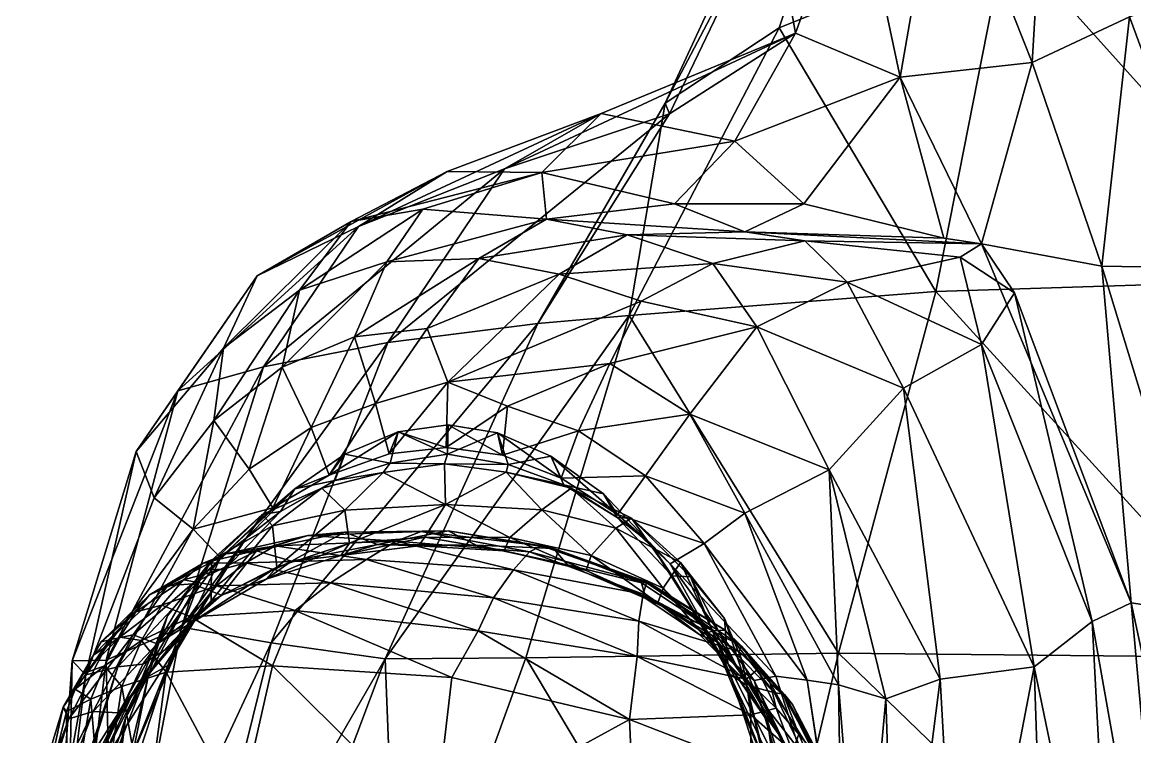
# Model space of a CAD drawing. Extents: x -1.07 to 1.07, y -3.15 to 5.89.
# Drawn here: x -1.052 to -0.359, y 2.2 to 2.646 of the extents above; entities that cross this region are included whole.
import ezdxf

# ---------------------------------------------------------------- set-up
doc = ezdxf.new("R2010")
doc.units = 0
doc.layers.add('TRICERTP$LWO', color=1, linetype='CONTINUOUS')

msp = doc.modelspace()

# ---------------------------------------------------------------- linework, layer by layer
at = {"layer": 'TRICERTP$LWO'}
for points in [[(-0.65167, 2.59547, 2.35233), (-0.58074, 2.64239, 2.41613), (-0.45557, 3.01899, 2.188)], [(-0.58551, 2.72134, 2.14978), (-0.65167, 2.59547, 2.35233), (-0.45557, 3.01899, 2.188)], [(-0.58074, 2.64239, 2.41613), (-0.43931, 2.69943, 2.52269), (-0.45557, 3.01899, 2.188)], [(-0.4229, 2.62074, 1.52072), (-0.47904, 2.76213, 1.73154), (-0.40622, 2.90327, 1.51595)], [(-0.36231, 2.64925, 1.41724), (-0.4229, 2.62074, 1.52072), (-0.40622, 2.90327, 1.51595)], [(-0.47904, 2.76213, 1.73154), (-0.50528, 2.6115, 1.77085), (-0.53315, 2.7427, 1.94089)], [(-0.47904, 2.76213, 1.73154), (-0.4229, 2.62074, 1.52072), (-0.50528, 2.6115, 1.77085)], [(-0.22693, 2.75877, 2.67756), (-0.43931, 2.69943, 2.52269), (-0.24729, 2.48548, 2.84015)], [(-0.53315, 2.7427, 1.94089), (-0.57043, 2.63895, 2.02255), (-0.58551, 2.72134, 2.14978)], [(-0.50528, 2.6115, 1.77085), (-0.57043, 2.63895, 2.02255), (-0.53315, 2.7427, 1.94089)], [(-0.58551, 2.72134, 2.14978), (-0.64901, 2.58867, 2.25109), (-0.65167, 2.59547, 2.35233)], [(-0.57043, 2.63895, 2.02255), (-0.64901, 2.58867, 2.25109), (-0.58551, 2.72134, 2.14978)], [(-0.43931, 2.69943, 2.52269), (-0.58074, 2.64239, 2.41613), (-0.483, 2.47806, 2.62873)], [(-0.483, 2.47806, 2.62873), (-0.24729, 2.48548, 2.84015), (-0.43931, 2.69943, 2.52269)], [(-0.26953, 2.68264, 1.35052), (-0.30442, 2.49254, 1.34836), (-0.36231, 2.64925, 1.41724)], [(-0.36231, 2.64925, 1.41724), (-0.37959, 2.49375, 1.41312), (-0.4229, 2.62074, 1.52072)], [(-0.30442, 2.49254, 1.34836), (-0.37959, 2.49375, 1.41312), (-0.36231, 2.64925, 1.41724)], [(-0.6742, 2.46299, 2.48925), (-0.483, 2.47806, 2.62873), (-0.58074, 2.64239, 2.41613)], [(-0.58074, 2.64239, 2.41613), (-0.65167, 2.59547, 2.35233), (-0.6742, 2.46299, 2.48925)], [(-0.69159, 2.58895, 1.9699), (-0.75182, 2.5545, 2.1395), (-0.57043, 2.63895, 2.02255)], [(-0.75182, 2.5545, 2.1395), (-0.64901, 2.58867, 2.25109), (-0.57043, 2.63895, 2.02255)], [(-0.69159, 2.58895, 1.9699), (-0.57043, 2.63895, 2.02255), (-0.60832, 2.57171, 1.81459)], [(-0.50528, 2.6115, 1.77085), (-0.60832, 2.57171, 1.81459), (-0.57043, 2.63895, 2.02255)], [(-0.45458, 2.5077, 1.484), (-0.50528, 2.6115, 1.77085), (-0.4229, 2.62074, 1.52072)], [(-0.37959, 2.49375, 1.41312), (-0.45458, 2.5077, 1.484), (-0.4229, 2.62074, 1.52072)], [(-0.60832, 2.57171, 1.81459), (-0.50528, 2.6115, 1.77085), (-0.5652, 2.53262, 1.65467)], [(-0.47796, 2.51116, 1.52785), (-0.5652, 2.53262, 1.65467), (-0.50528, 2.6115, 1.77085)], [(-0.45458, 2.5077, 1.484), (-0.47796, 2.51116, 1.52785), (-0.50528, 2.6115, 1.77085)], [(-0.73098, 2.45809, 2.41988), (-0.6742, 2.46299, 2.48925), (-0.65167, 2.59547, 2.35233)], [(-0.64901, 2.58867, 2.25109), (-0.73098, 2.45809, 2.41988), (-0.65167, 2.59547, 2.35233)], [(-0.78751, 2.55276, 1.91963), (-0.8429, 2.51843, 2.03204), (-0.69159, 2.58895, 1.9699)], [(-0.8429, 2.51843, 2.03204), (-0.75182, 2.5545, 2.1395), (-0.69159, 2.58895, 1.9699)], [(-0.75182, 2.5545, 2.1395), (-0.82446, 2.44627, 2.26501), (-0.64901, 2.58867, 2.25109)], [(-0.82446, 2.44627, 2.26501), (-0.73098, 2.45809, 2.41988), (-0.64901, 2.58867, 2.25109)], [(-0.78751, 2.55276, 1.91963), (-0.69159, 2.58895, 1.9699), (-0.72861, 2.55223, 1.79337)], [(-0.60832, 2.57171, 1.81459), (-0.72861, 2.55223, 1.79337), (-0.69159, 2.58895, 1.9699)], [(-0.72861, 2.55223, 1.79337), (-0.60832, 2.57171, 1.81459), (-0.64582, 2.53253, 1.67686)], [(-0.5652, 2.53262, 1.65467), (-0.64582, 2.53253, 1.67686), (-0.60832, 2.57171, 1.81459)], [(-0.84728, 2.5217, 1.81031), (-0.90599, 2.48775, 1.89078), (-0.78751, 2.55276, 1.91963)], [(-0.90599, 2.48775, 1.89078), (-0.8429, 2.51843, 2.03204), (-0.78751, 2.55276, 1.91963)], [(-0.8429, 2.51843, 2.03204), (-0.90207, 2.43096, 2.11205), (-0.75182, 2.5545, 2.1395)], [(-0.90207, 2.43096, 2.11205), (-0.82446, 2.44627, 2.26501), (-0.75182, 2.5545, 2.1395)], [(-0.84728, 2.5217, 1.81031), (-0.78751, 2.55276, 1.91963), (-0.72861, 2.55223, 1.79337)], [(-0.80269, 2.52935, 1.72157), (-0.84728, 2.5217, 1.81031), (-0.72861, 2.55223, 1.79337)], [(-0.80269, 2.52935, 1.72157), (-0.72861, 2.55223, 1.79337), (-0.72572, 2.52297, 1.63181)], [(-0.64582, 2.53253, 1.67686), (-0.72572, 2.52297, 1.63181), (-0.72861, 2.55223, 1.79337)], [(-0.64582, 2.53253, 1.67686), (-0.60201, 2.51515, 1.58047), (-0.72572, 2.52297, 1.63181)], [(-0.60201, 2.51515, 1.58047), (-0.64582, 2.53253, 1.67686), (-0.5652, 2.53262, 1.65467)], [(-0.60201, 2.51515, 1.58047), (-0.5652, 2.53262, 1.65467), (-0.47796, 2.51116, 1.52785)], [(-0.82509, 2.49651, 1.56649), (-0.87964, 2.4788, 1.62597), (-0.80269, 2.52935, 1.72157)], [(-0.87964, 2.4788, 1.62597), (-0.84728, 2.5217, 1.81031), (-0.80269, 2.52935, 1.72157)], [(-0.82509, 2.49651, 1.56649), (-0.80269, 2.52935, 1.72157), (-0.72572, 2.52297, 1.63181)], [(-0.90599, 2.48775, 1.89078), (-0.95529, 2.416, 1.94465), (-0.8429, 2.51843, 2.03204)], [(-0.95529, 2.416, 1.94465), (-0.90207, 2.43096, 2.11205), (-0.8429, 2.51843, 2.03204)], [(-0.87964, 2.4788, 1.62597), (-0.92685, 2.44261, 1.67263), (-0.84728, 2.5217, 1.81031)], [(-0.92685, 2.44261, 1.67263), (-0.90599, 2.48775, 1.89078), (-0.84728, 2.5217, 1.81031)], [(-0.76778, 2.49854, 1.50233), (-0.82509, 2.49651, 1.56649), (-0.72572, 2.52297, 1.63181)], [(-0.72572, 2.52297, 1.63181), (-0.67544, 2.51339, 1.54265), (-0.76778, 2.49854, 1.50233)], [(-0.67544, 2.51339, 1.54265), (-0.72572, 2.52297, 1.63181), (-0.60201, 2.51515, 1.58047)], [(-0.67544, 2.51339, 1.54265), (-0.71777, 2.48884, 1.41937), (-0.76778, 2.49854, 1.50233)], [(-0.67544, 2.51339, 1.54265), (-0.62192, 2.49544, 1.45127), (-0.71777, 2.48884, 1.41937)], [(-0.60201, 2.51515, 1.58047), (-0.56463, 2.5095, 1.50747), (-0.67544, 2.51339, 1.54265)], [(-0.62192, 2.49544, 1.45127), (-0.67544, 2.51339, 1.54265), (-0.56463, 2.5095, 1.50747)], [(-0.45458, 2.5077, 1.484), (-0.60201, 2.51515, 1.58047), (-0.47796, 2.51116, 1.52785)], [(-0.56463, 2.5095, 1.50747), (-0.60201, 2.51515, 1.58047), (-0.45458, 2.5077, 1.484)], [(-0.56463, 2.5095, 1.50747), (-0.53827, 2.48382, 1.42773), (-0.62192, 2.49544, 1.45127)], [(-0.46784, 2.49928, 1.40355), (-0.56463, 2.5095, 1.50747), (-0.45458, 2.5077, 1.484)], [(-0.53827, 2.48382, 1.42773), (-0.56463, 2.5095, 1.50747), (-0.46784, 2.49928, 1.40355)], [(-0.45458, 2.5077, 1.484), (-0.43408, 2.47721, 1.39092), (-0.46784, 2.49928, 1.40355)], [(-0.45458, 2.5077, 1.484), (-0.36138, 2.2839, 1.36674), (-0.43408, 2.47721, 1.39092)], [(-0.45458, 2.5077, 1.484), (-0.37959, 2.49375, 1.41312), (-0.36138, 2.2839, 1.36674)], [(-0.84533, 2.44963, 1.35925), (-0.89041, 2.43071, 1.38907), (-0.82509, 2.49651, 1.56649)], [(-0.89041, 2.43071, 1.38907), (-0.87964, 2.4788, 1.62597), (-0.82509, 2.49651, 1.56649)], [(-0.80011, 2.45496, 1.32505), (-0.84533, 2.44963, 1.35925), (-0.76778, 2.49854, 1.50233)], [(-0.84533, 2.44963, 1.35925), (-0.82509, 2.49651, 1.56649), (-0.76778, 2.49854, 1.50233)], [(-0.76778, 2.49854, 1.50233), (-0.71777, 2.48884, 1.41937), (-0.80011, 2.45496, 1.32505)], [(-0.46784, 2.49928, 1.40355), (-0.45461, 2.44499, 1.35), (-0.53827, 2.48382, 1.42773)], [(-0.45461, 2.44499, 1.35), (-0.46784, 2.49928, 1.40355), (-0.43408, 2.47721, 1.39092)], [(-0.62192, 2.49544, 1.45127), (-0.66662, 2.47204, 1.34183), (-0.71777, 2.48884, 1.41937)], [(-0.62192, 2.49544, 1.45127), (-0.59459, 2.45586, 1.34266), (-0.66662, 2.47204, 1.34183)], [(-0.59459, 2.45586, 1.34266), (-0.62192, 2.49544, 1.45127), (-0.53827, 2.48382, 1.42773)], [(-0.31331, 2.27668, 1.33562), (-0.36138, 2.2839, 1.36674), (-0.37959, 2.49375, 1.41312)], [(-0.37959, 2.49375, 1.41312), (-0.30442, 2.49254, 1.34836), (-0.31331, 2.27668, 1.33562)], [(-0.92685, 2.44261, 1.67263), (-0.98134, 2.37828, 1.70768), (-0.90599, 2.48775, 1.89078)], [(-0.98134, 2.37828, 1.70768), (-0.95529, 2.416, 1.94465), (-0.90599, 2.48775, 1.89078)], [(-0.71777, 2.48884, 1.41937), (-0.78705, 2.42138, 1.17408), (-0.80011, 2.45496, 1.32505)], [(-0.71777, 2.48884, 1.41937), (-0.66662, 2.47204, 1.34183), (-0.78705, 2.42138, 1.17408)], [(-0.53827, 2.48382, 1.42773), (-0.50317, 2.41766, 1.38007), (-0.59459, 2.45586, 1.34266)], [(-0.50317, 2.41766, 1.38007), (-0.53827, 2.48382, 1.42773), (-0.45461, 2.44499, 1.35)], [(-0.24729, 2.48548, 2.84015), (-0.483, 2.47806, 2.62873), (-0.27533, 2.24979, 2.95836)], [(-0.89041, 2.43071, 1.38907), (-0.93286, 2.39748, 1.4134), (-0.87964, 2.4788, 1.62597)], [(-0.93286, 2.39748, 1.4134), (-0.92685, 2.44261, 1.67263), (-0.87964, 2.4788, 1.62597)], [(-0.483, 2.47806, 2.62873), (-0.6742, 2.46299, 2.48925), (-0.54364, 2.25262, 2.73867)], [(-0.54364, 2.25262, 2.73867), (-0.27533, 2.24979, 2.95836), (-0.483, 2.47806, 2.62873)], [(-0.43408, 2.47721, 1.39092), (-0.38554, 2.27217, 1.31974), (-0.45461, 2.44499, 1.35)], [(-0.36138, 2.2839, 1.36674), (-0.38554, 2.27217, 1.31974), (-0.43408, 2.47721, 1.39092)], [(-0.66662, 2.47204, 1.34183), (-0.68616, 2.43302, 1.215), (-0.78705, 2.42138, 1.17408)], [(-0.66662, 2.47204, 1.34183), (-0.59459, 2.45586, 1.34266), (-0.68616, 2.43302, 1.215)], [(-0.73098, 2.45809, 2.41988), (-0.82627, 2.24893, 2.53228), (-0.6742, 2.46299, 2.48925)], [(-0.82627, 2.24893, 2.53228), (-0.73858, 2.24956, 2.60149), (-0.6742, 2.46299, 2.48925)], [(-0.73858, 2.24956, 2.60149), (-0.54364, 2.25262, 2.73867), (-0.6742, 2.46299, 2.48925)], [(-0.82446, 2.44627, 2.26501), (-0.89731, 2.259, 2.34984), (-0.73098, 2.45809, 2.41988)], [(-0.89731, 2.259, 2.34984), (-0.82627, 2.24893, 2.53228), (-0.73098, 2.45809, 2.41988)], [(-0.83229, 2.40826, 1.15632), (-0.84533, 2.44963, 1.35925), (-0.80011, 2.45496, 1.32505)], [(-0.78705, 2.42138, 1.17408), (-0.83229, 2.40826, 1.15632), (-0.80011, 2.45496, 1.32505)], [(-0.59459, 2.45586, 1.34266), (-0.63634, 2.4016, 1.17612), (-0.68616, 2.43302, 1.215)], [(-0.59459, 2.45586, 1.34266), (-0.54956, 2.36678, 1.2744), (-0.63634, 2.4016, 1.17612)], [(-0.54956, 2.36678, 1.2744), (-0.59459, 2.45586, 1.34266), (-0.50317, 2.41766, 1.38007)], [(-0.8723, 2.39327, 1.16889), (-0.89041, 2.43071, 1.38907), (-0.84533, 2.44963, 1.35925)], [(-0.83229, 2.40826, 1.15632), (-0.8723, 2.39327, 1.16889), (-0.84533, 2.44963, 1.35925)], [(-0.97015, 2.34927, 1.43113), (-0.98134, 2.37828, 1.70768), (-0.92685, 2.44261, 1.67263)], [(-0.93286, 2.39748, 1.4134), (-0.97015, 2.34927, 1.43113), (-0.92685, 2.44261, 1.67263)], [(-0.90207, 2.43096, 2.11205), (-0.95317, 2.26866, 2.18534), (-0.82446, 2.44627, 2.26501)], [(-0.95317, 2.26866, 2.18534), (-0.89731, 2.259, 2.34984), (-0.82446, 2.44627, 2.26501)], [(-0.45461, 2.44499, 1.35), (-0.42169, 2.24407, 1.31335), (-0.50317, 2.41766, 1.38007)], [(-0.38554, 2.27217, 1.31974), (-0.42169, 2.24407, 1.31335), (-0.45461, 2.44499, 1.35)], [(-0.95529, 2.416, 1.94465), (-1.00003, 2.2481, 2.00677), (-0.90207, 2.43096, 2.11205)], [(-1.00003, 2.2481, 2.00677), (-0.95317, 2.26866, 2.18534), (-0.90207, 2.43096, 2.11205)], [(-0.91097, 2.36715, 1.17787), (-0.93286, 2.39748, 1.4134), (-0.89041, 2.43071, 1.38907)], [(-0.8723, 2.39327, 1.16889), (-0.91097, 2.36715, 1.17787), (-0.89041, 2.43071, 1.38907)], [(-0.78705, 2.42138, 1.17408), (-0.68616, 2.43302, 1.215), (-0.74996, 2.40653, 1.12039)], [(-0.68616, 2.43302, 1.215), (-0.70578, 2.39105, 1.10156), (-0.74996, 2.40653, 1.12039)], [(-0.68616, 2.43302, 1.215), (-0.63634, 2.4016, 1.17612), (-0.70578, 2.39105, 1.10156)], [(-0.82374, 2.37686, 1.01897), (-0.83229, 2.40826, 1.15632), (-0.78705, 2.42138, 1.17408)], [(-0.78826, 2.38083, 1.01499), (-0.82374, 2.37686, 1.01897), (-0.78705, 2.42138, 1.17408)], [(-0.78705, 2.42138, 1.17408), (-0.74996, 2.40653, 1.12039), (-0.78826, 2.38083, 1.01499)], [(-0.98134, 2.37828, 1.70768), (-1.02124, 2.24767, 1.7492), (-0.95529, 2.416, 1.94465)], [(-1.00003, 2.2481, 2.00677), (-0.95529, 2.416, 1.94465), (-1.02124, 2.24767, 1.7492)], [(-0.50317, 2.41766, 1.38007), (-0.4804, 2.23626, 1.35143), (-0.54956, 2.36678, 1.2744)], [(-0.42169, 2.24407, 1.31335), (-0.4804, 2.23626, 1.35143), (-0.50317, 2.41766, 1.38007)], [(-0.8611, 2.36339, 1.02131), (-0.8723, 2.39327, 1.16889), (-0.83229, 2.40826, 1.15632)], [(-0.82374, 2.37686, 1.01897), (-0.8611, 2.36339, 1.02131), (-0.83229, 2.40826, 1.15632)], [(-0.74996, 2.40653, 1.12039), (-0.75304, 2.37587, 1.01174), (-0.78826, 2.38083, 1.01499)], [(-0.74996, 2.40653, 1.12039), (-0.70578, 2.39105, 1.10156), (-0.75304, 2.37587, 1.01174)], [(-0.63634, 2.4016, 1.17612), (-0.6639, 2.36311, 1.08421), (-0.70578, 2.39105, 1.10156)], [(-0.63634, 2.4016, 1.17612), (-0.60201, 2.33974, 1.14328), (-0.6639, 2.36311, 1.08421)], [(-0.54956, 2.36678, 1.2744), (-0.60201, 2.33974, 1.14328), (-0.63634, 2.4016, 1.17612)], [(-0.94594, 2.3298, 1.18211), (-0.97015, 2.34927, 1.43113), (-0.93286, 2.39748, 1.4134)], [(-0.91097, 2.36715, 1.17787), (-0.94594, 2.3298, 1.18211), (-0.93286, 2.39748, 1.4134)], [(-0.89628, 2.34302, 1.02927), (-0.91097, 2.36715, 1.17787), (-0.8723, 2.39327, 1.16889)], [(-0.8611, 2.36339, 1.02131), (-0.89628, 2.34302, 1.02927), (-0.8723, 2.39327, 1.16889)], [(-0.78702, 2.39483, 0.91604), (-0.81802, 2.39059, 0.91684), (-0.78826, 2.38083, 1.01499)], [(-0.78702, 2.39483, 0.91604), (-0.78724, 2.37656, 0.81673), (-0.81802, 2.39059, 0.91684)], [(-0.78826, 2.38083, 1.01499), (-0.75304, 2.37587, 1.01174), (-0.78702, 2.39483, 0.91604)], [(-0.78702, 2.39483, 0.91604), (-0.75608, 2.38985, 0.91304), (-0.78724, 2.37656, 0.81673)], [(-0.75608, 2.38985, 0.91304), (-0.78702, 2.39483, 0.91604), (-0.75304, 2.37587, 1.01174)], [(-0.85136, 2.37664, 0.91334), (-0.8611, 2.36339, 1.02131), (-0.81802, 2.39059, 0.91684)], [(-0.8611, 2.36339, 1.02131), (-0.82374, 2.37686, 1.01897), (-0.81802, 2.39059, 0.91684)], [(-0.81802, 2.39059, 0.91684), (-0.82317, 2.37103, 0.7949), (-0.85136, 2.37664, 0.91334)], [(-0.82374, 2.37686, 1.01897), (-0.78826, 2.38083, 1.01499), (-0.81802, 2.39059, 0.91684)], [(-0.82317, 2.37103, 0.7949), (-0.81802, 2.39059, 0.91684), (-0.78724, 2.37656, 0.81673)], [(-0.74958, 2.37003, 0.79358), (-0.78724, 2.37656, 0.81673), (-0.75608, 2.38985, 0.91304)], [(-0.72296, 2.37541, 0.90822), (-0.75608, 2.38985, 0.91304), (-0.71645, 2.36168, 1.00848)], [(-0.75304, 2.37587, 1.01174), (-0.71645, 2.36168, 1.00848), (-0.75608, 2.38985, 0.91304)], [(-0.75608, 2.38985, 0.91304), (-0.72296, 2.37541, 0.90822), (-0.74958, 2.37003, 0.79358)], [(-0.70578, 2.39105, 1.10156), (-0.71645, 2.36168, 1.00848), (-0.75304, 2.37587, 1.01174)], [(-0.70578, 2.39105, 1.10156), (-0.6639, 2.36311, 1.08421), (-0.71645, 2.36168, 1.00848)], [(-1.02124, 2.24767, 1.7492), (-0.98134, 2.37828, 1.70768), (-1.01282, 2.23901, 1.43554)], [(-0.97015, 2.34927, 1.43113), (-1.01282, 2.23901, 1.43554), (-0.98134, 2.37828, 1.70768)], [(-0.88255, 2.35498, 0.91212), (-0.8611, 2.36339, 1.02131), (-0.85136, 2.37664, 0.91334)], [(-0.85136, 2.37664, 0.91334), (-0.85752, 2.36009, 0.796), (-0.88255, 2.35498, 0.91212)], [(-0.85752, 2.36009, 0.796), (-0.85136, 2.37664, 0.91334), (-0.82317, 2.37103, 0.7949)], [(-0.78724, 2.37656, 0.81673), (-0.7892, 2.37065, 0.64899), (-0.82317, 2.37103, 0.7949)], [(-0.78724, 2.37656, 0.81673), (-0.74958, 2.37003, 0.79358), (-0.7892, 2.37065, 0.64899)], [(-0.71493, 2.35751, 0.79342), (-0.74958, 2.37003, 0.79358), (-0.72296, 2.37541, 0.90822)], [(-0.69021, 2.35185, 0.90198), (-0.72296, 2.37541, 0.90822), (-0.68136, 2.33887, 1.00395)], [(-0.71645, 2.36168, 1.00848), (-0.68136, 2.33887, 1.00395), (-0.72296, 2.37541, 0.90822)], [(-0.72296, 2.37541, 0.90822), (-0.69021, 2.35185, 0.90198), (-0.71493, 2.35751, 0.79342)], [(-0.91097, 2.36715, 1.17787), (-0.89628, 2.34302, 1.02927), (-0.94594, 2.3298, 1.18211)], [(-0.86562, 2.35548, 0.63136), (-0.85752, 2.36009, 0.796), (-0.82752, 2.36513, 0.62713)], [(-0.82752, 2.36513, 0.62713), (-0.85137, 2.34162, 0.46279), (-0.86562, 2.35548, 0.63136)], [(-0.82317, 2.37103, 0.7949), (-0.82752, 2.36513, 0.62713), (-0.85752, 2.36009, 0.796)], [(-0.85137, 2.34162, 0.46279), (-0.82752, 2.36513, 0.62713), (-0.78852, 2.34529, 0.46295)], [(-0.82752, 2.36513, 0.62713), (-0.82317, 2.37103, 0.7949), (-0.7892, 2.37065, 0.64899)], [(-0.7892, 2.37065, 0.64899), (-0.78852, 2.34529, 0.46295), (-0.82752, 2.36513, 0.62713)], [(-0.7508, 2.36525, 0.6267), (-0.7892, 2.37065, 0.64899), (-0.74958, 2.37003, 0.79358)], [(-0.7892, 2.37065, 0.64899), (-0.7508, 2.36525, 0.6267), (-0.78852, 2.34529, 0.46295)], [(-0.72852, 2.34192, 0.4623), (-0.78852, 2.34529, 0.46295), (-0.7508, 2.36525, 0.6267)], [(-0.74958, 2.37003, 0.79358), (-0.71493, 2.35751, 0.79342), (-0.7508, 2.36525, 0.6267)], [(-0.71029, 2.35547, 0.63019), (-0.7508, 2.36525, 0.6267), (-0.71493, 2.35751, 0.79342)], [(-0.7508, 2.36525, 0.6267), (-0.71029, 2.35547, 0.63019), (-0.72852, 2.34192, 0.4623)], [(-0.54956, 2.36678, 1.2744), (-0.54357, 2.23281, 1.1919), (-0.60201, 2.33974, 1.14328)], [(-0.54357, 2.23281, 1.1919), (-0.54956, 2.36678, 1.2744), (-0.5142, 2.22397, 1.27353)], [(-0.4804, 2.23626, 1.35143), (-0.5142, 2.22397, 1.27353), (-0.54956, 2.36678, 1.2744)], [(-0.89628, 2.34302, 1.02927), (-0.8611, 2.36339, 1.02131), (-0.88255, 2.35498, 0.91212)], [(-0.89138, 2.34083, 0.7913), (-0.88255, 2.35498, 0.91212), (-0.85752, 2.36009, 0.796)], [(-0.85752, 2.36009, 0.796), (-0.86562, 2.35548, 0.63136), (-0.89138, 2.34083, 0.7913)], [(-0.6639, 2.36311, 1.08421), (-0.68136, 2.33887, 1.00395), (-0.71645, 2.36168, 1.00848)], [(-0.71493, 2.35751, 0.79342), (-0.6817, 2.33704, 0.78736), (-0.71029, 2.35547, 0.63019)], [(-0.6817, 2.33704, 0.78736), (-0.71493, 2.35751, 0.79342), (-0.69021, 2.35185, 0.90198)], [(-0.6639, 2.36311, 1.08421), (-0.62741, 2.32082, 1.0675), (-0.68136, 2.33887, 1.00395)], [(-0.60201, 2.33974, 1.14328), (-0.62741, 2.32082, 1.0675), (-0.6639, 2.36311, 1.08421)], [(-0.9289, 2.31193, 1.0197), (-0.88255, 2.35498, 0.91212), (-0.91278, 2.3242, 0.90316)], [(-0.88255, 2.35498, 0.91212), (-0.9289, 2.31193, 1.0197), (-0.89628, 2.34302, 1.02927)], [(-0.88255, 2.35498, 0.91212), (-0.89138, 2.34083, 0.7913), (-0.91278, 2.3242, 0.90316)], [(-0.90294, 2.3389, 0.62992), (-0.89138, 2.34083, 0.7913), (-0.86562, 2.35548, 0.63136)], [(-0.86562, 2.35548, 0.63136), (-0.89637, 2.33196, 0.46373), (-0.90294, 2.3389, 0.62992)], [(-0.89637, 2.33196, 0.46373), (-0.86562, 2.35548, 0.63136), (-0.85137, 2.34162, 0.46279)], [(-0.68248, 2.3305, 0.46414), (-0.72852, 2.34192, 0.4623), (-0.71029, 2.35547, 0.63019)], [(-0.67272, 2.3366, 0.62812), (-0.71029, 2.35547, 0.63019), (-0.6817, 2.33704, 0.78736)], [(-0.71029, 2.35547, 0.63019), (-0.67272, 2.3366, 0.62812), (-0.68248, 2.3305, 0.46414)], [(-0.69021, 2.35185, 0.90198), (-0.68136, 2.33887, 1.00395), (-0.66073, 2.32092, 0.89651)], [(-0.69021, 2.35185, 0.90198), (-0.66073, 2.32092, 0.89651), (-0.6817, 2.33704, 0.78736)], [(-1.01282, 2.23901, 1.43554), (-0.97015, 2.34927, 1.43113), (-0.94594, 2.3298, 1.18211)], [(-0.84839, 2.32109, 0.34661), (-0.85137, 2.34162, 0.46279), (-0.78852, 2.34529, 0.46295)], [(-0.80138, 2.32482, 0.31981), (-0.84839, 2.32109, 0.34661), (-0.78852, 2.34529, 0.46295)], [(-0.80138, 2.32482, 0.31981), (-0.78852, 2.34529, 0.46295), (-0.74845, 2.32467, 0.34192)], [(-0.78852, 2.34529, 0.46295), (-0.72852, 2.34192, 0.4623), (-0.74845, 2.32467, 0.34192)], [(-0.9289, 2.31193, 1.0197), (-0.94594, 2.3298, 1.18211), (-0.89628, 2.34302, 1.02927)], [(-0.93932, 2.30414, 0.62807), (-0.92575, 2.30502, 0.78277), (-0.90294, 2.3389, 0.62992)], [(-0.90294, 2.3389, 0.62992), (-0.93444, 2.31036, 0.4643), (-0.93932, 2.30414, 0.62807)], [(-0.93444, 2.31036, 0.4643), (-0.90294, 2.3389, 0.62992), (-0.89637, 2.33196, 0.46373)], [(-0.92575, 2.30502, 0.78277), (-0.91278, 2.3242, 0.90316), (-0.89138, 2.34083, 0.7913)], [(-0.89138, 2.34083, 0.7913), (-0.90294, 2.3389, 0.62992), (-0.92575, 2.30502, 0.78277)], [(-0.89376, 2.30603, 0.34586), (-0.89637, 2.33196, 0.46373), (-0.85137, 2.34162, 0.46279)], [(-0.84839, 2.32109, 0.34661), (-0.89376, 2.30603, 0.34586), (-0.85137, 2.34162, 0.46279)], [(-0.74845, 2.32467, 0.34192), (-0.72852, 2.34192, 0.4623), (-0.69785, 2.31347, 0.34127)], [(-0.72852, 2.34192, 0.4623), (-0.68248, 2.3305, 0.46414), (-0.69785, 2.31347, 0.34127)], [(-0.64212, 2.30903, 0.4643), (-0.68248, 2.3305, 0.46414), (-0.67272, 2.3366, 0.62812)], [(-0.6817, 2.33704, 0.78736), (-0.64739, 2.30071, 0.77668), (-0.67272, 2.3366, 0.62812)], [(-0.64739, 2.30071, 0.77668), (-0.6817, 2.33704, 0.78736), (-0.66073, 2.32092, 0.89651)], [(-0.68136, 2.33887, 1.00395), (-0.64865, 2.3082, 0.99758), (-0.66073, 2.32092, 0.89651)], [(-0.62741, 2.32082, 1.0675), (-0.64865, 2.3082, 0.99758), (-0.68136, 2.33887, 1.00395)], [(-0.636, 2.30004, 0.62445), (-0.67272, 2.3366, 0.62812), (-0.64739, 2.30071, 0.77668)], [(-0.67272, 2.3366, 0.62812), (-0.636, 2.30004, 0.62445), (-0.64212, 2.30903, 0.4643)], [(-0.60201, 2.33974, 1.14328), (-0.5633, 2.23577, 1.11981), (-0.62741, 2.32082, 1.0675)], [(-0.5633, 2.23577, 1.11981), (-0.60201, 2.33974, 1.14328), (-0.54357, 2.23281, 1.1919)], [(-0.9927, 2.24406, 1.17234), (-1.01282, 2.23901, 1.43554), (-0.94594, 2.3298, 1.18211)], [(-0.9927, 2.24406, 1.17234), (-0.94594, 2.3298, 1.18211), (-0.9289, 2.31193, 1.0197)], [(-0.89376, 2.30603, 0.34586), (-0.93456, 2.28505, 0.34881), (-0.89637, 2.33196, 0.46373)], [(-0.93456, 2.28505, 0.34881), (-0.93444, 2.31036, 0.4643), (-0.89637, 2.33196, 0.46373)], [(-0.69785, 2.31347, 0.34127), (-0.68248, 2.3305, 0.46414), (-0.653, 2.29303, 0.34602)], [(-0.68248, 2.3305, 0.46414), (-0.64212, 2.30903, 0.4643), (-0.653, 2.29303, 0.34602)], [(-0.91278, 2.3242, 0.90316), (-0.95304, 2.26124, 0.89863), (-0.9289, 2.31193, 1.0197)], [(-0.95304, 2.26124, 0.89863), (-0.91278, 2.3242, 0.90316), (-0.92575, 2.30502, 0.78277)], [(-0.92535, 2.3144, 0.10491), (-0.87445, 2.32578, 0.10595), (-0.8947, 2.31941, 0.08046)], [(-0.92535, 2.3144, 0.10491), (-0.90636, 2.31629, 0.14008), (-0.87445, 2.32578, 0.10595)], [(-0.90636, 2.31629, 0.14008), (-0.85144, 2.32787, 0.13848), (-0.87445, 2.32578, 0.10595)], [(-0.90636, 2.31629, 0.14008), (-0.88456, 2.30992, 0.18107), (-0.85144, 2.32787, 0.13848)], [(-0.8947, 2.31941, 0.08046), (-0.87445, 2.32578, 0.10595), (-0.81938, 2.32236, 0.07671)], [(-0.88456, 2.30992, 0.18107), (-0.83101, 2.32028, 0.17595), (-0.85144, 2.32787, 0.13848)], [(-0.87445, 2.32578, 0.10595), (-0.85144, 2.32787, 0.13848), (-0.80373, 2.3283, 0.10218)], [(-0.80373, 2.3283, 0.10218), (-0.81938, 2.32236, 0.07671), (-0.87445, 2.32578, 0.10595)], [(-0.80544, 2.31946, 0.21831), (-0.85374, 2.31337, 0.23372), (-0.80138, 2.32482, 0.31981)], [(-0.85374, 2.31337, 0.23372), (-0.84839, 2.32109, 0.34661), (-0.80138, 2.32482, 0.31981)], [(-0.85144, 2.32787, 0.13848), (-0.83101, 2.32028, 0.17595), (-0.78684, 2.32888, 0.13605)], [(-0.78684, 2.32888, 0.13605), (-0.80373, 2.3283, 0.10218), (-0.85144, 2.32787, 0.13848)], [(-0.76938, 2.31975, 0.17473), (-0.78684, 2.32888, 0.13605), (-0.83101, 2.32028, 0.17595)], [(-0.81938, 2.32236, 0.07671), (-0.80373, 2.3283, 0.10218), (-0.73627, 2.31575, 0.06988)], [(-0.80544, 2.31946, 0.21831), (-0.80138, 2.32482, 0.31981), (-0.75197, 2.3164, 0.23361)], [(-0.80373, 2.3283, 0.10218), (-0.78684, 2.32888, 0.13605), (-0.72876, 2.31952, 0.09593)], [(-0.72876, 2.31952, 0.09593), (-0.73627, 2.31575, 0.06988), (-0.80373, 2.3283, 0.10218)], [(-0.80138, 2.32482, 0.31981), (-0.74845, 2.32467, 0.34192), (-0.75197, 2.3164, 0.23361)], [(-0.78684, 2.32888, 0.13605), (-0.76938, 2.31975, 0.17473), (-0.72122, 2.31779, 0.13325)], [(-0.72122, 2.31779, 0.13325), (-0.72876, 2.31952, 0.09593), (-0.78684, 2.32888, 0.13605)], [(-0.75197, 2.3164, 0.23361), (-0.74845, 2.32467, 0.34192), (-0.70094, 2.30402, 0.23646)], [(-0.74845, 2.32467, 0.34192), (-0.69785, 2.31347, 0.34127), (-0.70094, 2.30402, 0.23646)], [(-0.94653, 2.29583, 0.14241), (-0.90636, 2.31629, 0.14008), (-0.92535, 2.3144, 0.10491)], [(-0.94653, 2.29583, 0.14241), (-0.92819, 2.28869, 0.18418), (-0.90636, 2.31629, 0.14008)], [(-0.8947, 2.31941, 0.08046), (-0.91303, 2.30882, 0.05981), (-0.93964, 2.30857, 0.07683)], [(-0.93964, 2.30857, 0.07683), (-0.92535, 2.3144, 0.10491), (-0.8947, 2.31941, 0.08046)], [(-0.92819, 2.28869, 0.18418), (-0.88456, 2.30992, 0.18107), (-0.90636, 2.31629, 0.14008)], [(-0.91303, 2.30882, 0.05981), (-0.8947, 2.31941, 0.08046), (-0.83773, 2.31082, 0.05625)], [(-0.85374, 2.31337, 0.23372), (-0.90043, 2.29856, 0.23845), (-0.84839, 2.32109, 0.34661)], [(-0.90043, 2.29856, 0.23845), (-0.89376, 2.30603, 0.34586), (-0.84839, 2.32109, 0.34661)], [(-0.81938, 2.32236, 0.07671), (-0.83773, 2.31082, 0.05625), (-0.8947, 2.31941, 0.08046)], [(-0.88456, 2.30992, 0.18107), (-0.85374, 2.31337, 0.23372), (-0.83101, 2.32028, 0.17595)], [(-0.85374, 2.31337, 0.23372), (-0.80544, 2.31946, 0.21831), (-0.83101, 2.32028, 0.17595)], [(-0.83773, 2.31082, 0.05625), (-0.81938, 2.32236, 0.07671), (-0.74626, 2.30449, 0.04881)], [(-0.83101, 2.32028, 0.17595), (-0.80544, 2.31946, 0.21831), (-0.76938, 2.31975, 0.17473)], [(-0.73627, 2.31575, 0.06988), (-0.74626, 2.30449, 0.04881), (-0.81938, 2.32236, 0.07671)], [(-0.75197, 2.3164, 0.23361), (-0.76938, 2.31975, 0.17473), (-0.80544, 2.31946, 0.21831)], [(-0.76938, 2.31975, 0.17473), (-0.75197, 2.3164, 0.23361), (-0.71255, 2.3075, 0.17866)], [(-0.71255, 2.3075, 0.17866), (-0.72122, 2.31779, 0.13325), (-0.76938, 2.31975, 0.17473)], [(-0.70094, 2.30402, 0.23646), (-0.71255, 2.3075, 0.17866), (-0.75197, 2.3164, 0.23361)], [(-0.74626, 2.30449, 0.04881), (-0.73627, 2.31575, 0.06988), (-0.66532, 2.2893, 0.05143)], [(-0.73627, 2.31575, 0.06988), (-0.72876, 2.31952, 0.09593), (-0.66336, 2.29643, 0.07263)], [(-0.66336, 2.29643, 0.07263), (-0.66532, 2.2893, 0.05143), (-0.73627, 2.31575, 0.06988)], [(-0.72876, 2.31952, 0.09593), (-0.72122, 2.31779, 0.13325), (-0.66208, 2.29663, 0.10235)], [(-0.66208, 2.29663, 0.10235), (-0.66336, 2.29643, 0.07263), (-0.72876, 2.31952, 0.09593)], [(-0.72122, 2.31779, 0.13325), (-0.71255, 2.3075, 0.17866), (-0.66635, 2.29643, 0.13978)], [(-0.66635, 2.29643, 0.13978), (-0.66208, 2.29663, 0.10235), (-0.72122, 2.31779, 0.13325)], [(-0.66073, 2.32092, 0.89651), (-0.64865, 2.3082, 0.99758), (-0.61881, 2.2543, 0.88724)], [(-0.66073, 2.32092, 0.89651), (-0.61881, 2.2543, 0.88724), (-0.64739, 2.30071, 0.77668)], [(-0.62741, 2.32082, 1.0675), (-0.58281, 2.23819, 1.04837), (-0.64865, 2.3082, 0.99758)], [(-0.58281, 2.23819, 1.04837), (-0.62741, 2.32082, 1.0675), (-0.5633, 2.23577, 1.11981)], [(-0.97715, 2.24564, 1.01312), (-0.9927, 2.24406, 1.17234), (-0.9289, 2.31193, 1.0197)], [(-0.95304, 2.26124, 0.89863), (-0.97715, 2.24564, 1.01312), (-0.9289, 2.31193, 1.0197)], [(-0.93456, 2.28505, 0.34881), (-0.97255, 2.2451, 0.3644), (-0.93444, 2.31036, 0.4643)], [(-0.97255, 2.2451, 0.3644), (-0.9619, 2.27585, 0.4795), (-0.93444, 2.31036, 0.4643)], [(-0.9619, 2.27585, 0.4795), (-0.93932, 2.30414, 0.62807), (-0.93444, 2.31036, 0.4643)], [(-0.96185, 2.29447, 0.10202), (-0.92535, 2.3144, 0.10491), (-0.93964, 2.30857, 0.07683)], [(-0.96185, 2.29447, 0.10202), (-0.94653, 2.29583, 0.14241), (-0.92535, 2.3144, 0.10491)], [(-0.91303, 2.30882, 0.05981), (-0.95193, 2.29824, 0.05662), (-0.93964, 2.30857, 0.07683)], [(-0.91303, 2.30882, 0.05981), (-0.93126, 2.29457, 0.03957), (-0.95193, 2.29824, 0.05662)], [(-0.93126, 2.29457, 0.03957), (-0.91303, 2.30882, 0.05981), (-0.86028, 2.2964, 0.0368)], [(-0.92819, 2.28869, 0.18418), (-0.90043, 2.29856, 0.23845), (-0.88456, 2.30992, 0.18107)], [(-0.83773, 2.31082, 0.05625), (-0.86028, 2.2964, 0.0368), (-0.91303, 2.30882, 0.05981)], [(-0.90043, 2.29856, 0.23845), (-0.85374, 2.31337, 0.23372), (-0.88456, 2.30992, 0.18107)], [(-0.86028, 2.2964, 0.0368), (-0.83773, 2.31082, 0.05625), (-0.75858, 2.28698, 0.02889)], [(-0.74626, 2.30449, 0.04881), (-0.75858, 2.28698, 0.02889), (-0.83773, 2.31082, 0.05625)], [(-0.70094, 2.30402, 0.23646), (-0.69785, 2.31347, 0.34127), (-0.65625, 2.28399, 0.24343)], [(-0.69785, 2.31347, 0.34127), (-0.653, 2.29303, 0.34602), (-0.65625, 2.28399, 0.24343)], [(-0.653, 2.29303, 0.34602), (-0.64212, 2.30903, 0.4643), (-0.61262, 2.24606, 0.35428)], [(-0.64212, 2.30903, 0.4643), (-0.61472, 2.27404, 0.47772), (-0.61262, 2.24606, 0.35428)], [(-0.61472, 2.27404, 0.47772), (-0.64212, 2.30903, 0.4643), (-0.636, 2.30004, 0.62445)], [(-0.97395, 2.23791, 0.62327), (-0.96154, 2.24482, 0.77269), (-0.93932, 2.30414, 0.62807)], [(-0.97395, 2.23791, 0.62327), (-0.93932, 2.30414, 0.62807), (-0.9619, 2.27585, 0.4795)], [(-0.93964, 2.30857, 0.07683), (-0.95193, 2.29824, 0.05662), (-0.9731, 2.28884, 0.07093)], [(-0.9731, 2.28884, 0.07093), (-0.96185, 2.29447, 0.10202), (-0.93964, 2.30857, 0.07683)], [(-0.96154, 2.24482, 0.77269), (-0.92575, 2.30502, 0.78277), (-0.93932, 2.30414, 0.62807)], [(-0.96154, 2.24482, 0.77269), (-0.95304, 2.26124, 0.89863), (-0.92575, 2.30502, 0.78277)], [(-0.90043, 2.29856, 0.23845), (-0.94906, 2.27019, 0.23835), (-0.89376, 2.30603, 0.34586)], [(-0.94906, 2.27019, 0.23835), (-0.93456, 2.28505, 0.34881), (-0.89376, 2.30603, 0.34586)], [(-0.75858, 2.28698, 0.02889), (-0.74626, 2.30449, 0.04881), (-0.6682, 2.27248, 0.02998)], [(-0.66532, 2.2893, 0.05143), (-0.6682, 2.27248, 0.02998), (-0.74626, 2.30449, 0.04881)], [(-0.71255, 2.3075, 0.17866), (-0.70094, 2.30402, 0.23646), (-0.66382, 2.28656, 0.1834)], [(-0.66382, 2.28656, 0.1834), (-0.66635, 2.29643, 0.13978), (-0.71255, 2.3075, 0.17866)], [(-0.65625, 2.28399, 0.24343), (-0.66382, 2.28656, 0.1834), (-0.70094, 2.30402, 0.23646)], [(-0.59632, 2.23557, 0.98832), (-0.64865, 2.3082, 0.99758), (-0.58281, 2.23819, 1.04837)], [(-0.64865, 2.3082, 0.99758), (-0.59632, 2.23557, 0.98832), (-0.61881, 2.2543, 0.88724)], [(-0.98317, 2.26404, 0.13094), (-0.94653, 2.29583, 0.14241), (-0.96185, 2.29447, 0.10202)], [(-0.98317, 2.26404, 0.13094), (-0.96827, 2.25837, 0.17372), (-0.94653, 2.29583, 0.14241)], [(-0.95193, 2.29824, 0.05662), (-0.98162, 2.27837, 0.05311), (-0.9731, 2.28884, 0.07093)], [(-0.95193, 2.29824, 0.05662), (-0.96534, 2.2824, 0.03818), (-0.98162, 2.27837, 0.05311)], [(-0.96827, 2.25837, 0.17372), (-0.92819, 2.28869, 0.18418), (-0.94653, 2.29583, 0.14241)], [(-0.93126, 2.29457, 0.03957), (-0.96534, 2.2824, 0.03818), (-0.95193, 2.29824, 0.05662)], [(-0.94906, 2.27019, 0.23835), (-0.90043, 2.29856, 0.23845), (-0.92819, 2.28869, 0.18418)], [(-0.86028, 2.2964, 0.0368), (-0.88219, 2.27905, 0.01885), (-0.93126, 2.29457, 0.03957)], [(-0.88219, 2.27905, 0.01885), (-0.86028, 2.2964, 0.0368), (-0.76823, 2.26638, 0.01357)], [(-0.75858, 2.28698, 0.02889), (-0.76823, 2.26638, 0.01357), (-0.86028, 2.2964, 0.0368)], [(-0.66208, 2.29663, 0.10235), (-0.66635, 2.29643, 0.13978), (-0.62127, 2.26646, 0.14482)], [(-0.66635, 2.29643, 0.13978), (-0.66382, 2.28656, 0.1834), (-0.62127, 2.26646, 0.14482)], [(-0.66336, 2.29643, 0.07263), (-0.60402, 2.25686, 0.06627), (-0.66532, 2.2893, 0.05143)], [(-0.66336, 2.29643, 0.07263), (-0.66208, 2.29663, 0.10235), (-0.61433, 2.26684, 0.09848)], [(-0.60402, 2.25686, 0.06627), (-0.66336, 2.29643, 0.07263), (-0.61433, 2.26684, 0.09848)], [(-0.61433, 2.26684, 0.09848), (-0.66208, 2.29663, 0.10235), (-0.62127, 2.26646, 0.14482)], [(-0.64739, 2.30071, 0.77668), (-0.61122, 2.23928, 0.76363), (-0.636, 2.30004, 0.62445)], [(-0.61122, 2.23928, 0.76363), (-0.64739, 2.30071, 0.77668), (-0.61881, 2.2543, 0.88724)], [(-0.60096, 2.23249, 0.6168), (-0.636, 2.30004, 0.62445), (-0.61122, 2.23928, 0.76363)], [(-0.636, 2.30004, 0.62445), (-0.60096, 2.23249, 0.6168), (-0.61472, 2.27404, 0.47772)], [(-0.9731, 2.28884, 0.07093), (-0.98162, 2.27837, 0.05311), (-1.0031, 2.25952, 0.0616)], [(-1.0031, 2.25952, 0.0616), (-0.99803, 2.26084, 0.08756), (-0.9731, 2.28884, 0.07093)], [(-0.99803, 2.26084, 0.08756), (-0.96185, 2.29447, 0.10202), (-0.9731, 2.28884, 0.07093)], [(-0.99803, 2.26084, 0.08756), (-0.98317, 2.26404, 0.13094), (-0.96185, 2.29447, 0.10202)], [(-0.96827, 2.25837, 0.17372), (-0.94906, 2.27019, 0.23835), (-0.92819, 2.28869, 0.18418)], [(-0.93126, 2.29457, 0.03957), (-0.94726, 2.27513, 0.02074), (-0.96534, 2.2824, 0.03818)], [(-0.94726, 2.27513, 0.02074), (-0.93126, 2.29457, 0.03957), (-0.88219, 2.27905, 0.01885)], [(-0.66532, 2.2893, 0.05143), (-0.60549, 2.2536, 0.04547), (-0.6682, 2.27248, 0.02998)], [(-0.60402, 2.25686, 0.06627), (-0.60549, 2.2536, 0.04547), (-0.66532, 2.2893, 0.05143)], [(-0.65625, 2.28399, 0.24343), (-0.653, 2.29303, 0.34602), (-0.61854, 2.25921, 0.2538)], [(-0.653, 2.29303, 0.34602), (-0.61262, 2.24606, 0.35428), (-0.61854, 2.25921, 0.2538)], [(-0.96534, 2.2824, 0.03818), (-0.99159, 2.26241, 0.03895), (-0.98162, 2.27837, 0.05311)], [(-0.96534, 2.2824, 0.03818), (-0.97811, 2.26049, 0.02149), (-0.99159, 2.26241, 0.03895)], [(-0.94906, 2.27019, 0.23835), (-0.98294, 2.22837, 0.25723), (-0.93456, 2.28505, 0.34881)], [(-0.98294, 2.22837, 0.25723), (-0.97255, 2.2451, 0.3644), (-0.93456, 2.28505, 0.34881)], [(-0.94726, 2.27513, 0.02074), (-0.97811, 2.26049, 0.02149), (-0.96534, 2.2824, 0.03818)], [(-0.76823, 2.26638, 0.01357), (-0.75858, 2.28698, 0.02889), (-0.66918, 2.25043, 0.0142)], [(-0.6682, 2.27248, 0.02998), (-0.66918, 2.25043, 0.0142), (-0.75858, 2.28698, 0.02889)], [(-0.66382, 2.28656, 0.1834), (-0.65625, 2.28399, 0.24343), (-0.63018, 2.26389, 0.1976)], [(-0.63018, 2.26389, 0.1976), (-0.62127, 2.26646, 0.14482), (-0.66382, 2.28656, 0.1834)], [(-0.61854, 2.25921, 0.2538), (-0.63018, 2.26389, 0.1976), (-0.65625, 2.28399, 0.24343)], [(-0.36138, 2.2839, 1.36674), (-0.33399, 1.9813, 1.36258), (-0.38554, 2.27217, 1.31974)], [(-0.31331, 2.27668, 1.33562), (-0.3017, 2.00715, 1.34275), (-0.36138, 2.2839, 1.36674)], [(-0.3017, 2.00715, 1.34275), (-0.33399, 1.9813, 1.36258), (-0.36138, 2.2839, 1.36674)], [(-0.98162, 2.27837, 0.05311), (-1.00786, 2.25135, 0.0519), (-1.0031, 2.25952, 0.0616)], [(-0.98162, 2.27837, 0.05311), (-0.99159, 2.26241, 0.03895), (-1.00786, 2.25135, 0.0519)], [(-0.988, 2.21195, 0.46573), (-0.9619, 2.27585, 0.4795), (-0.97255, 2.2451, 0.3644)], [(-0.988, 2.21195, 0.46573), (-0.97395, 2.23791, 0.62327), (-0.9619, 2.27585, 0.4795)], [(-0.94726, 2.27513, 0.02074), (-0.96273, 2.24066, 0.01046), (-0.97811, 2.26049, 0.02149)], [(-0.96273, 2.24066, 0.01046), (-0.94726, 2.27513, 0.02074), (-0.89644, 2.24454, 0.00752)], [(-0.88219, 2.27905, 0.01885), (-0.89644, 2.24454, 0.00752), (-0.94726, 2.27513, 0.02074)], [(-0.89644, 2.24454, 0.00752), (-0.88219, 2.27905, 0.01885), (-0.7846, 2.23741, 0.00502)], [(-0.76823, 2.26638, 0.01357), (-0.7846, 2.23741, 0.00502), (-0.88219, 2.27905, 0.01885)], [(-0.61472, 2.27404, 0.47772), (-0.58795, 2.21016, 0.46242), (-0.61262, 2.24606, 0.35428)], [(-0.58795, 2.21016, 0.46242), (-0.61472, 2.27404, 0.47772), (-0.60096, 2.23249, 0.6168)], [(-0.95317, 2.26866, 2.18534), (-1.00003, 2.2481, 2.00677), (-0.99556, 2.0478, 2.21074)], [(-0.95317, 2.26866, 2.18534), (-0.99556, 2.0478, 2.21074), (-0.89731, 2.259, 2.34984)], [(-0.96827, 2.25837, 0.17372), (-0.9923, 2.21527, 0.19488), (-0.94906, 2.27019, 0.23835)], [(-0.98294, 2.22837, 0.25723), (-0.94906, 2.27019, 0.23835), (-0.9923, 2.21527, 0.19488)], [(-0.6682, 2.27248, 0.02998), (-0.60125, 2.23634, 0.03221), (-0.66918, 2.25043, 0.0142)], [(-0.60549, 2.2536, 0.04547), (-0.60125, 2.23634, 0.03221), (-0.6682, 2.27248, 0.02998)], [(-0.38554, 2.27217, 1.31974), (-0.37123, 2.00031, 1.31457), (-0.42169, 2.24407, 1.31335)], [(-0.33399, 1.9813, 1.36258), (-0.37123, 2.00031, 1.31457), (-0.38554, 2.27217, 1.31974)], [(-1.0031, 2.25952, 0.0616), (-1.02692, 2.21886, 0.05726), (-0.99803, 2.26084, 0.08756)], [(-1.02326, 2.21157, 0.09621), (-0.99803, 2.26084, 0.08756), (-1.02692, 2.21886, 0.05726)], [(-0.99803, 2.26084, 0.08756), (-1.02326, 2.21157, 0.09621), (-0.98317, 2.26404, 0.13094)], [(-1.00825, 2.21622, 0.14251), (-0.98317, 2.26404, 0.13094), (-1.02326, 2.21157, 0.09621)], [(-0.97715, 2.24564, 1.01312), (-0.95304, 2.26124, 0.89863), (-1.02025, 2.15572, 0.98639)], [(-0.98905, 2.17635, 0.8761), (-1.02025, 2.15572, 0.98639), (-0.95304, 2.26124, 0.89863)], [(-0.99159, 2.26241, 0.03895), (-1.01426, 2.23978, 0.0437), (-1.00786, 2.25135, 0.0519)], [(-0.99159, 2.26241, 0.03895), (-1.001, 2.24464, 0.02635), (-1.01426, 2.23978, 0.0437)], [(-0.98317, 2.26404, 0.13094), (-1.00825, 2.21622, 0.14251), (-0.96827, 2.25837, 0.17372)], [(-0.97811, 2.26049, 0.02149), (-1.001, 2.24464, 0.02635), (-0.99159, 2.26241, 0.03895)], [(-0.97811, 2.26049, 0.02149), (-0.9903, 2.23177, 0.01438), (-1.001, 2.24464, 0.02635)], [(-0.96273, 2.24066, 0.01046), (-0.9903, 2.23177, 0.01438), (-0.97811, 2.26049, 0.02149)], [(-0.98905, 2.17635, 0.8761), (-0.95304, 2.26124, 0.89863), (-0.96154, 2.24482, 0.77269)], [(-0.7846, 2.23741, 0.00502), (-0.76823, 2.26638, 0.01357), (-0.67389, 2.21113, 0.00574)], [(-0.66918, 2.25043, 0.0142), (-0.67389, 2.21113, 0.00574), (-0.76823, 2.26638, 0.01357)], [(-0.63018, 2.26389, 0.1976), (-0.59893, 2.2319, 0.19207), (-0.62127, 2.26646, 0.14482)], [(-0.63018, 2.26389, 0.1976), (-0.61854, 2.25921, 0.2538), (-0.59893, 2.2319, 0.19207)], [(-0.62127, 2.26646, 0.14482), (-0.58386, 2.22802, 0.13826), (-0.61433, 2.26684, 0.09848)], [(-0.58386, 2.22802, 0.13826), (-0.62127, 2.26646, 0.14482), (-0.59893, 2.2319, 0.19207)], [(-0.61433, 2.26684, 0.09848), (-0.57734, 2.22679, 0.09568), (-0.60402, 2.25686, 0.06627)], [(-0.57734, 2.22679, 0.09568), (-0.61433, 2.26684, 0.09848), (-0.58386, 2.22802, 0.13826)], [(-1.00786, 2.25135, 0.0519), (-1.02692, 2.21886, 0.05726), (-1.0031, 2.25952, 0.0616)], [(-0.9923, 2.21527, 0.19488), (-0.96827, 2.25837, 0.17372), (-1.00825, 2.21622, 0.14251)], [(-0.99556, 2.0478, 2.21074), (-0.95451, 2.02655, 2.42015), (-0.89731, 2.259, 2.34984)], [(-0.89731, 2.259, 2.34984), (-0.95451, 2.02655, 2.42015), (-0.82627, 2.24893, 2.53228)], [(-0.5817, 2.16448, 0.85323), (-0.61881, 2.2543, 0.88724), (-0.57481, 2.16213, 0.89123)], [(-0.59632, 2.23557, 0.98832), (-0.57481, 2.16213, 0.89123), (-0.61881, 2.2543, 0.88724)], [(-0.61881, 2.2543, 0.88724), (-0.5817, 2.16448, 0.85323), (-0.61122, 2.23928, 0.76363)], [(-0.61854, 2.25921, 0.2538), (-0.61262, 2.24606, 0.35428), (-0.59468, 2.22847, 0.25398)], [(-0.61854, 2.25921, 0.2538), (-0.59468, 2.22847, 0.25398), (-0.59893, 2.2319, 0.19207)], [(-0.60549, 2.2536, 0.04547), (-0.60402, 2.25686, 0.06627), (-0.59418, 2.24231, 0.05091)], [(-0.60125, 2.23634, 0.03221), (-0.60549, 2.2536, 0.04547), (-0.59418, 2.24231, 0.05091)], [(-0.57761, 2.22548, 0.06276), (-0.60402, 2.25686, 0.06627), (-0.57238, 2.22048, 0.07119)], [(-0.58634, 2.23393, 0.05696), (-0.60402, 2.25686, 0.06627), (-0.57761, 2.22548, 0.06276)], [(-0.59418, 2.24231, 0.05091), (-0.60402, 2.25686, 0.06627), (-0.58634, 2.23393, 0.05696)], [(-0.57238, 2.22048, 0.07119), (-0.60402, 2.25686, 0.06627), (-0.57734, 2.22679, 0.09568)], [(-1.03473, 2.06272, 1.7129), (-1.02124, 2.24767, 1.7492), (-1.01282, 2.23901, 1.43554)], [(-1.03473, 2.06272, 1.7129), (-1.0254, 2.03568, 1.98619), (-1.02124, 2.24767, 1.7492)], [(-1.01426, 2.23978, 0.0437), (-1.02692, 2.21886, 0.05726), (-1.00786, 2.25135, 0.0519)], [(-1.0254, 2.03568, 1.98619), (-0.99556, 2.0478, 2.21074), (-1.00003, 2.2481, 2.00677)], [(-1.0254, 2.03568, 1.98619), (-1.00003, 2.2481, 2.00677), (-1.02124, 2.24767, 1.7492)], [(-0.95451, 2.02655, 2.42015), (-0.91515, 2.01248, 2.59458), (-0.82627, 2.24893, 2.53228)], [(-0.91515, 2.01248, 2.59458), (-0.81763, 2.03125, 2.6569), (-0.82627, 2.24893, 2.53228)], [(-0.73858, 2.24956, 2.60149), (-0.82627, 2.24893, 2.53228), (-0.81763, 2.03125, 2.6569)], [(-0.81763, 2.03125, 2.6569), (-0.59958, 2.01651, 2.81067), (-0.73858, 2.24956, 2.60149)], [(-0.54364, 2.25262, 2.73867), (-0.73858, 2.24956, 2.60149), (-0.59958, 2.01651, 2.81067)], [(-0.66918, 2.25043, 0.0142), (-0.59831, 2.21406, 0.02151), (-0.67389, 2.21113, 0.00574)], [(-0.60125, 2.23634, 0.03221), (-0.59831, 2.21406, 0.02151), (-0.66918, 2.25043, 0.0142)], [(-0.59958, 2.01651, 2.81067), (-0.30294, 2.01984, 3.04767), (-0.54364, 2.25262, 2.73867)], [(-0.27533, 2.24979, 2.95836), (-0.54364, 2.25262, 2.73867), (-0.30294, 2.01984, 3.04767)], [(-1.03098, 2.12832, 1.14532), (-1.03929, 2.09249, 1.41276), (-0.9927, 2.24406, 1.17234)], [(-1.03929, 2.09249, 1.41276), (-1.01282, 2.23901, 1.43554), (-0.9927, 2.24406, 1.17234)], [(-1.02025, 2.15572, 0.98639), (-1.03098, 2.12832, 1.14532), (-0.97715, 2.24564, 1.01312)], [(-1.03098, 2.12832, 1.14532), (-0.9927, 2.24406, 1.17234), (-0.97715, 2.24564, 1.01312)], [(-1.0193, 2.23012, 0.03725), (-1.02692, 2.21886, 0.05726), (-1.01426, 2.23978, 0.0437)], [(-1.001, 2.24464, 0.02635), (-1.0193, 2.23012, 0.03725), (-1.01426, 2.23978, 0.0437)], [(-1.001, 2.24464, 0.02635), (-1.00959, 2.22392, 0.02271), (-1.0193, 2.23012, 0.03725)], [(-0.9903, 2.23177, 0.01438), (-1.00959, 2.22392, 0.02271), (-1.001, 2.24464, 0.02635)], [(-0.98294, 2.22837, 0.25723), (-1.0055, 2.18015, 0.27005), (-0.97255, 2.2451, 0.3644)], [(-1.00181, 2.17026, 0.36226), (-0.97255, 2.2451, 0.3644), (-1.0055, 2.18015, 0.27005)], [(-1.00181, 2.17026, 0.36226), (-0.988, 2.21195, 0.46573), (-0.97255, 2.2451, 0.3644)], [(-0.9903, 2.23177, 0.01438), (-0.96273, 2.24066, 0.01046), (-0.97535, 2.14646, 0.00934)], [(-0.98931, 2.16022, 0.76043), (-0.96154, 2.24482, 0.77269), (-0.97395, 2.23791, 0.62327)], [(-0.98931, 2.16022, 0.76043), (-0.98905, 2.17635, 0.8761), (-0.96154, 2.24482, 0.77269)], [(-0.97535, 2.14646, 0.00934), (-0.96273, 2.24066, 0.01046), (-0.91671, 2.15461, 0.00451)], [(-0.96273, 2.24066, 0.01046), (-0.89644, 2.24454, 0.00752), (-0.91671, 2.15461, 0.00451)], [(-0.91671, 2.15461, 0.00451), (-0.89644, 2.24454, 0.00752), (-0.79534, 2.14461, 0.00197)], [(-0.89644, 2.24454, 0.00752), (-0.7846, 2.23741, 0.00502), (-0.79534, 2.14461, 0.00197)], [(-0.59468, 2.22847, 0.25398), (-0.61262, 2.24606, 0.35428), (-0.57862, 2.19877, 0.27518)], [(-0.61262, 2.24606, 0.35428), (-0.57526, 2.17083, 0.35397), (-0.57862, 2.19877, 0.27518)], [(-0.57526, 2.17083, 0.35397), (-0.61262, 2.24606, 0.35428), (-0.58795, 2.21016, 0.46242)], [(-0.5825, 2.2183, 0.04023), (-0.60125, 2.23634, 0.03221), (-0.59418, 2.24231, 0.05091)], [(-0.5825, 2.2183, 0.04023), (-0.59418, 2.24231, 0.05091), (-0.58634, 2.23393, 0.05696)], [(-0.4804, 2.23626, 1.35143), (-0.42169, 2.24407, 1.31335), (-0.46742, 2.00525, 1.34399)], [(-0.41364, 2.00554, 1.29736), (-0.46742, 2.00525, 1.34399), (-0.42169, 2.24407, 1.31335)], [(-0.37123, 2.00031, 1.31457), (-0.41364, 2.00554, 1.29736), (-0.42169, 2.24407, 1.31335)], [(-1.03929, 2.09249, 1.41276), (-1.03473, 2.06272, 1.7129), (-1.01282, 2.23901, 1.43554)], [(-0.99612, 2.14528, 0.61644), (-0.98931, 2.16022, 0.76043), (-0.97395, 2.23791, 0.62327)], [(-0.99612, 2.14528, 0.61644), (-0.97395, 2.23791, 0.62327), (-0.988, 2.21195, 0.46573)], [(-0.7846, 2.23741, 0.00502), (-0.67389, 2.21113, 0.00574), (-0.79534, 2.14461, 0.00197)], [(-0.61122, 2.23928, 0.76363), (-0.58245, 2.15245, 0.74773), (-0.60096, 2.23249, 0.6168)], [(-0.58245, 2.15245, 0.74773), (-0.61122, 2.23928, 0.76363), (-0.5817, 2.16448, 0.85323)], [(-0.59831, 2.21406, 0.02151), (-0.60125, 2.23634, 0.03221), (-0.5825, 2.2183, 0.04023)], [(-0.57775, 2.13902, 0.60572), (-0.60096, 2.23249, 0.6168), (-0.58245, 2.15245, 0.74773)], [(-0.60096, 2.23249, 0.6168), (-0.57775, 2.13902, 0.60572), (-0.58795, 2.21016, 0.46242)], [(-0.58281, 2.23819, 1.04837), (-0.54614, 2.12483, 1.02667), (-0.59632, 2.23557, 0.98832)], [(-0.55244, 2.14476, 0.96844), (-0.59632, 2.23557, 0.98832), (-0.54614, 2.12483, 1.02667)], [(-0.57481, 2.16213, 0.89123), (-0.59632, 2.23557, 0.98832), (-0.55244, 2.14476, 0.96844)], [(-0.56833, 2.20206, 0.04966), (-0.58634, 2.23393, 0.05696), (-0.57761, 2.22548, 0.06276)], [(-0.56833, 2.20206, 0.04966), (-0.5825, 2.2183, 0.04023), (-0.58634, 2.23393, 0.05696)], [(-0.58281, 2.23819, 1.04837), (-0.5633, 2.23577, 1.11981), (-0.54614, 2.12483, 1.02667)], [(-0.5633, 2.23577, 1.11981), (-0.54134, 2.09057, 1.10717), (-0.54614, 2.12483, 1.02667)], [(-0.5633, 2.23577, 1.11981), (-0.54357, 2.23281, 1.1919), (-0.54134, 2.09057, 1.10717)], [(-0.54357, 2.23281, 1.1919), (-0.52953, 2.05545, 1.19667), (-0.54134, 2.09057, 1.10717)], [(-0.54357, 2.23281, 1.1919), (-0.5142, 2.22397, 1.27353), (-0.52953, 2.05545, 1.19667)], [(-0.5142, 2.22397, 1.27353), (-0.4804, 2.23626, 1.35143), (-0.50751, 2.02267, 1.2909)], [(-0.46742, 2.00525, 1.34399), (-0.50751, 2.02267, 1.2909), (-0.4804, 2.23626, 1.35143)], [(-1.02478, 2.21618, 0.03559), (-1.02692, 2.21886, 0.05726), (-1.0193, 2.23012, 0.03725)], [(-1.00959, 2.22392, 0.02271), (-1.02478, 2.21618, 0.03559), (-1.0193, 2.23012, 0.03725)], [(-0.9923, 2.21527, 0.19488), (-1.01202, 2.17596, 0.21248), (-0.98294, 2.22837, 0.25723)], [(-1.0055, 2.18015, 0.27005), (-0.98294, 2.22837, 0.25723), (-1.01202, 2.17596, 0.21248)], [(-1.00959, 2.22392, 0.02271), (-0.9903, 2.23177, 0.01438), (-1.00309, 2.14632, 0.01668)], [(-1.00309, 2.14632, 0.01668), (-0.9903, 2.23177, 0.01438), (-0.97535, 2.14646, 0.00934)], [(-0.58386, 2.22802, 0.13826), (-0.59893, 2.2319, 0.19207), (-0.56429, 2.18733, 0.1564)], [(-0.59893, 2.2319, 0.19207), (-0.5749, 2.19198, 0.20891), (-0.56429, 2.18733, 0.1564)], [(-0.59893, 2.2319, 0.19207), (-0.59468, 2.22847, 0.25398), (-0.5749, 2.19198, 0.20891)], [(-0.59468, 2.22847, 0.25398), (-0.57862, 2.19877, 0.27518), (-0.5749, 2.19198, 0.20891)], [(-0.57734, 2.22679, 0.09568), (-0.58386, 2.22802, 0.13826), (-0.55431, 2.18076, 0.11043)], [(-0.58386, 2.22802, 0.13826), (-0.56429, 2.18733, 0.1564), (-0.55431, 2.18076, 0.11043)], [(-0.57238, 2.22048, 0.07119), (-0.57734, 2.22679, 0.09568), (-0.55048, 2.17857, 0.07584)], [(-0.57734, 2.22679, 0.09568), (-0.55431, 2.18076, 0.11043), (-0.55048, 2.17857, 0.07584)], [(-1.02692, 2.21886, 0.05726), (-1.05235, 2.13424, 0.07516), (-1.02326, 2.21157, 0.09621)], [(-1.05235, 2.13424, 0.07516), (-1.02692, 2.21886, 0.05726), (-1.04582, 2.13153, 0.04901)], [(-1.02692, 2.21886, 0.05726), (-1.02478, 2.21618, 0.03559), (-1.04582, 2.13153, 0.04901)], [(-1.02478, 2.21618, 0.03559), (-1.00959, 2.22392, 0.02271), (-1.024, 2.14025, 0.02887)], [(-1.024, 2.14025, 0.02887), (-1.00959, 2.22392, 0.02271), (-1.00309, 2.14632, 0.01668)], [(-0.55632, 2.18723, 0.05939), (-0.57761, 2.22548, 0.06276), (-0.57238, 2.22048, 0.07119)], [(-0.55632, 2.18723, 0.05939), (-0.56833, 2.20206, 0.04966), (-0.57761, 2.22548, 0.06276)], [(-0.55048, 2.17857, 0.07584), (-0.55632, 2.18723, 0.05939), (-0.57238, 2.22048, 0.07119)], [(-0.5142, 2.22397, 1.27353), (-0.50751, 2.02267, 1.2909), (-0.52953, 2.05545, 1.19667)], [(-1.04582, 2.13153, 0.04901), (-1.02478, 2.21618, 0.03559), (-1.024, 2.14025, 0.02887)], [(-1.02326, 2.21157, 0.09621), (-1.04528, 2.14049, 0.11089), (-1.00825, 2.21622, 0.14251)], [(-1.03217, 2.15276, 0.15802), (-1.00825, 2.21622, 0.14251), (-1.04528, 2.14049, 0.11089)], [(-1.00825, 2.21622, 0.14251), (-1.03217, 2.15276, 0.15802), (-0.9923, 2.21527, 0.19488)], [(-1.01202, 2.17596, 0.21248), (-0.9923, 2.21527, 0.19488), (-1.03217, 2.15276, 0.15802)], [(-1.00248, 2.12214, 0.47252), (-0.988, 2.21195, 0.46573), (-1.00181, 2.17026, 0.36226)], [(-1.00248, 2.12214, 0.47252), (-0.99612, 2.14528, 0.61644), (-0.988, 2.21195, 0.46573)], [(-0.59831, 2.21406, 0.02151), (-0.59822, 2.18194, 0.01467), (-0.67389, 2.21113, 0.00574)], [(-0.57232, 2.1912, 0.0313), (-0.59831, 2.21406, 0.02151), (-0.5825, 2.2183, 0.04023)], [(-0.59822, 2.18194, 0.01467), (-0.59831, 2.21406, 0.02151), (-0.57232, 2.1912, 0.0313)], [(-0.57232, 2.1912, 0.0313), (-0.5825, 2.2183, 0.04023), (-0.56833, 2.20206, 0.04966)], [(-1.04528, 2.14049, 0.11089), (-1.02326, 2.21157, 0.09621), (-1.05235, 2.13424, 0.07516)], [(-0.66997, 2.12256, 0.003), (-0.79534, 2.14461, 0.00197), (-0.67389, 2.21113, 0.00574)], [(-0.67389, 2.21113, 0.00574), (-0.59822, 2.18194, 0.01467), (-0.66997, 2.12256, 0.003)], [(-0.58795, 2.21016, 0.46242), (-0.5726, 2.11978, 0.46421), (-0.57526, 2.17083, 0.35397)], [(-0.5726, 2.11978, 0.46421), (-0.58795, 2.21016, 0.46242), (-0.57775, 2.13902, 0.60572)], [(-0.5541, 2.16763, 0.04238), (-0.57232, 2.1912, 0.0313), (-0.56833, 2.20206, 0.04966)], [(-0.5541, 2.16763, 0.04238), (-0.56833, 2.20206, 0.04966), (-0.55632, 2.18723, 0.05939)]]:
    msp.add_3dface(points, dxfattribs=at)

doc.saveas('drawing.dxf')
